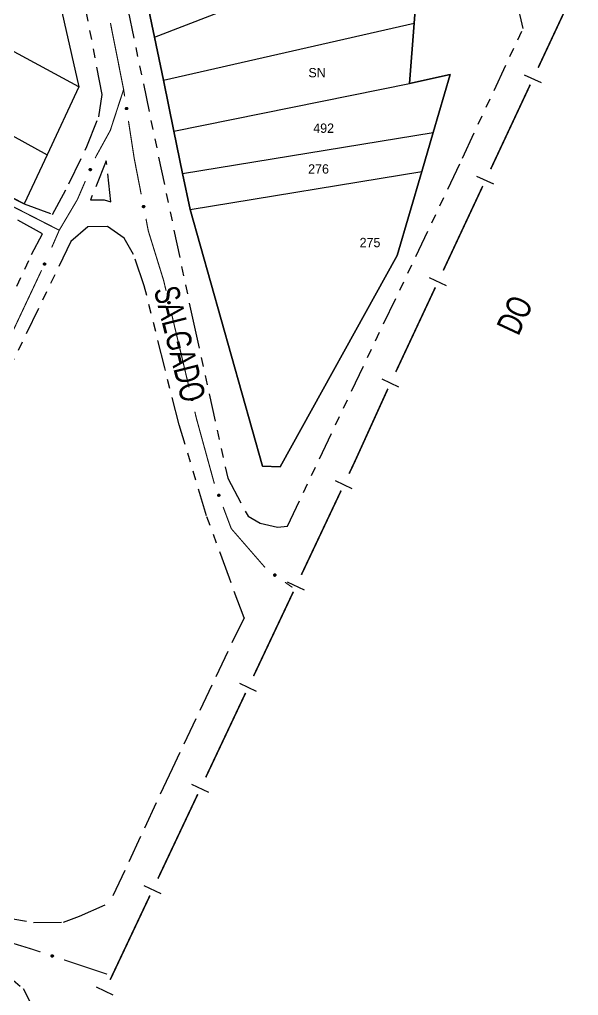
# Model space of a CAD drawing. Extents: x 204373 to 205952, y 4873300 to 4875179.
# Drawn here: x 204767.3 to 204857.2, y 4873976.1 to 4874133 of the extents above; entities that cross this region are included whole.
import ezdxf
from ezdxf.enums import TextEntityAlignment as Align

# ---------------------------------------------------------------- set-up
doc = ezdxf.new("R2010")
doc.units = 0
doc.header["$LTSCALE"] = 1.5
doc.header["$MEASUREMENT"] = 0
doc.linetypes.add('TRACO_11', pattern=[8, 3, -1, 3, -1])
doc.linetypes.add('TRACO_25', pattern=[8, 3, -1, 1, -1, 1, -1])
for name, color, linetype in [('CD_MALHA_LOTES', 7, 'CONTINUOUS'), ('LM-LIM-SETORES-BAIRROS', 250, 'CONTINUOUS'), ('RU-QUADRA', 220, 'CONTINUOUS'), ('SV-EIXO-RUA-N-PAV', 6, 'CONTINUOUS'), ('SV-RUA-NAO-PAV', 7, 'CONTINUOUS'), ('SV-RUA-PAVIM', 7, 'CONTINUOUS'), ('SV-TXT-RUA-N-PAV', 7, 'CONTINUOUS'), ('SV-TXT-RUA-PAV', 7, 'CONTINUOUS'), ('Th_NmrPort', 1, 'CONTINUOUS')]:
    doc.layers.add(name, color=color, linetype=linetype)
doc.styles.add('ARIAL', font='ARIAL.SHX')

msp = doc.modelspace()

# ---------------------------------------------------------------- linework, layer by layer
at = {"layer": 'CD_MALHA_LOTES', "linetype": 'Continuous', "flags": 128}
for points in [[(204776.831307, 4874122.149775), (204733.551549, 4874145.628964)], [(204789.01478, 4874130.14562), (204831.844513, 4874146.690376)], [(204831.844513, 4874146.690376), (204830.769265, 4874132.425428)], [(204772.147873, 4874143.020194), (204776.831307, 4874122.149775)], [(204789.01478, 4874130.14562), (204787.426737, 4874137.842294)], [(204728.097975, 4874135.321984), (204771.741772, 4874111.211739)], [(204790.439158, 4874123.242178), (204830.769265, 4874132.425428)], [(204830.769265, 4874132.425428), (204830.0379, 4874122.722644)], [(204790.439158, 4874123.242178), (204789.01478, 4874130.14562)], [(204830.0379, 4874122.722644), (204836.590271, 4874124.140695)], [(204836.590271, 4874124.140695), (204833.851811, 4874114.829931)], [(204776.831307, 4874122.149775), (204771.741772, 4874111.211739)], [(204792.129963, 4874115.047457), (204790.439158, 4874123.242178)], [(204792.129963, 4874115.047457), (204830.0379, 4874122.722644)], [(204768.075437, 4874103.332334), (204732.998868, 4874121.361512)], [(204793.536676, 4874108.229624), (204792.129963, 4874115.047457)], [(204793.536676, 4874108.229624), (204833.851811, 4874114.829931)], [(204833.851811, 4874114.829931), (204832.002941, 4874108.543775)], [(204771.741772, 4874111.211739), (204768.075437, 4874103.332334)], [(204794.733335, 4874102.429854), (204793.536676, 4874108.229624)], [(204794.733335, 4874102.429854), (204832.002941, 4874108.543775)], [(204832.002941, 4874108.543775), (204828.03307, 4874095.046212), (204809.231677, 4874061.061901)], [(204806.395577, 4874061.159697), (204794.733335, 4874102.429854)], [(204809.231677, 4874061.061901), (204806.395577, 4874061.159697)]]:
    msp.add_lwpolyline(points, dxfattribs=at)
at = {"layer": 'LM-LIM-SETORES-BAIRROS', "const_width": 0.25}
for points in [[(204850.721064, 4874125.238173), (204857.081614, 4874138.822848)], [(204843.088403, 4874108.936563), (204849.448954, 4874122.521238)], [(204835.455742, 4874092.634953), (204841.816293, 4874106.219628)], [(204827.823081, 4874076.333343), (204834.183632, 4874089.918018)], [(204821.220534, 4874061.887767), (204826.551602, 4874073.616117)], [(204820.316569, 4874059.973589), (204821.170618, 4874061.782069)], [(204821.170618, 4874061.782069), (204821.220534, 4874061.887767)], [(204812.630123, 4874043.69727), (204819.035494, 4874057.260869)], [(204804.943677, 4874027.420952), (204811.349048, 4874040.98455)], [(204797.257231, 4874011.144633), (204803.662602, 4874024.708232)], [(204789.570785, 4873994.868314), (204795.976157, 4874008.431913)], [(204782.218088, 4873979.298721), (204788.289711, 4873992.155595)], [(204781.885126, 4873978.591625), (204782.218088, 4873979.298721)]]:
    msp.add_lwpolyline(points, dxfattribs=at)
at = {"layer": 'LM-LIM-SETORES-BAIRROS'}
for points in [[(204851.231458, 4874122.790828), (204848.514523, 4874124.062938)], [(204843.598797, 4874106.489218), (204840.881862, 4874107.761328)], [(204835.966136, 4874090.187608), (204833.249201, 4874091.459718)], [(204828.333475, 4874073.885998), (204825.61654, 4874075.158108)], [(204820.818879, 4874057.524572), (204818.106159, 4874058.805646)], [(204813.132433, 4874041.248253), (204810.419713, 4874042.529328)], [(204805.445987, 4874024.971935), (204802.733267, 4874026.253009)], [(204797.759541, 4874008.695616), (204795.046821, 4874009.97669)], [(204790.073095, 4873992.419297), (204787.360375, 4873993.700372)], [(204782.390163, 4873976.143168), (204779.676019, 4873977.421221)]]:
    msp.add_lwpolyline(points, dxfattribs=at)
at = {"layer": 'RU-QUADRA', "linetype": 'Continuous', "flags": 128}
for points in [[(204787.426737, 4874137.842294), (204789.01478, 4874130.14562), (204790.439158, 4874123.242178), (204792.129963, 4874115.047457), (204793.536676, 4874108.229624), (204794.733335, 4874102.429854), (204806.395577, 4874061.159697), (204809.231677, 4874061.061901), (204828.03307, 4874095.046212), (204832.002941, 4874108.543775), (204833.851811, 4874114.829931), (204836.590271, 4874124.140695), (204830.0379, 4874122.722644), (204830.769265, 4874132.425428), (204831.844513, 4874146.690376)], [(204772.147873, 4874143.020194), (204776.831307, 4874122.149775), (204771.741772, 4874111.211739), (204768.075437, 4874103.332334), (204732.998868, 4874121.361512)]]:
    msp.add_lwpolyline(points, dxfattribs=at)
at = {"layer": 'SV-EIXO-RUA-N-PAV', "const_width": 0.18}
for points in [[(204781.931866, 4874132.424781), (204783.877107, 4874122.615804)], [(204784.052306, 4874121.732353), (204782.190555, 4874116.028504)], [(204783.877107, 4874122.615804), (204784.052306, 4874121.732353)], [(204784.052306, 4874121.732353), (204784.219469, 4874120.645792)], [(204782.190555, 4874116.028504), (204781.901701, 4874115.143542)], [(204784.827698, 4874116.692305), (204785.740041, 4874110.762075)], [(204781.901701, 4874115.143542), (204779.940731, 4874111.578141)], [(204779.574663, 4874110.912563), (204779.479557, 4874110.691782)], [(204779.940731, 4874111.578141), (204779.574663, 4874110.912563)], [(204785.740041, 4874110.762075), (204785.754514, 4874110.668)], [(204785.754514, 4874110.668), (204786.880937, 4874104.871617)], [(204777.897061, 4874107.018131), (204776.710189, 4874104.262893)], [(204773.696836, 4874099.106752), (204763.011619, 4874104.568085)], [(204776.612977, 4874104.037222), (204774.192685, 4874099.945111)], [(204776.710189, 4874104.262893), (204776.612977, 4874104.037222)], [(204774.192685, 4874099.945111), (204773.696836, 4874099.106752)], [(204787.64399, 4874100.945073), (204787.834753, 4874099.963437)], [(204787.834753, 4874099.963437), (204788.024125, 4874098.988961)], [(204773.696836, 4874099.106752), (204772.486286, 4874096.333463)], [(204788.024125, 4874098.988961), (204790.391751, 4874091.339706)], [(204770.857627, 4874092.680398), (204765.745296, 4874081.823876)], [(204790.391751, 4874091.339706), (204790.48287, 4874091.045323)], [(204790.48287, 4874091.045323), (204790.874262, 4874089.39938)], [(204791.799627, 4874085.50789), (204794.575722, 4874073.833418)], [(204795.501087, 4874069.941927), (204795.732428, 4874068.969054)], [(204795.732428, 4874068.969054), (204795.778628, 4874068.774767)], [(204795.778628, 4874068.774767), (204798.379255, 4874059.325824)], [(204798.379255, 4874059.325824), (204798.615642, 4874058.466951)], [(204798.615642, 4874058.466951), (204798.653909, 4874058.364686)], [(204800.055754, 4874054.618377), (204801.107137, 4874051.808645)], [(204801.107137, 4874051.808645), (204801.358088, 4874051.138)], [(204801.358088, 4874051.138), (204806.793834, 4874044.886892)], [(204810.005188, 4874042.518203), (204810.822671, 4874041.94225)], [(204810.822671, 4874041.94225), (204811.193068, 4874041.681288)], [(204759.885644, 4873986.410192), (204768.773904, 4873983.68637)], [(204768.773904, 4873983.68637), (204769.213029, 4873983.5518)], [(204769.213029, 4873983.5518), (204770.674682, 4873983.064582)], [(204774.469415, 4873981.799671), (204781.110198, 4873979.586077)], [(204781.110198, 4873979.586077), (204781.398807, 4873979.489874)]]:
    msp.add_lwpolyline(points, dxfattribs=at)
at = {"layer": 'SV-EIXO-RUA-N-PAV'}
for points in [[(204784.610536, 4874118.827797), (204784.650382, 4874118.799436), (204784.678828, 4874118.766913), (204784.694746, 4874118.732959), (204784.700989, 4874118.699286), (204784.703496, 4874118.664119), (204784.6982, 4874118.628105), (204784.683469, 4874118.589435), (204784.6553, 4874118.549265), (204784.620068, 4874118.522314), (204784.587614, 4874118.504927), (204784.552878, 4874118.496396), (204784.518673, 4874118.494533), (204784.481446, 4874118.501271), (204784.442404, 4874118.516582), (204784.402696, 4874118.545885), (204784.375027, 4874118.577961), (204784.360493, 4874118.611207), (204784.352137, 4874118.646184), (204784.350008, 4874118.682118), (204784.35541, 4874118.71744), (204784.370897, 4874118.756721), (204784.400339, 4874118.79553), (204784.432015, 4874118.823491), (204784.465049, 4874118.838489), (204784.499668, 4874118.84594), (204784.534911, 4874118.848883), (204784.571334, 4874118.845067), (204784.610536, 4874118.827797)], [(204778.846252, 4874108.943364), (204778.864974, 4874108.898181), (204778.871825, 4874108.85552), (204778.867298, 4874108.818293), (204778.85472, 4874108.786441), (204778.838182, 4874108.755303), (204778.814582, 4874108.727589), (204778.781575, 4874108.702631), (204778.736382, 4874108.683532), (204778.692218, 4874108.679386), (204778.655485, 4874108.681871), (204778.621516, 4874108.693075), (204778.591536, 4874108.709647), (204778.563559, 4874108.735114), (204778.538593, 4874108.76881), (204778.520488, 4874108.814718), (204778.514058, 4874108.856588), (204778.519382, 4874108.89248), (204778.530861, 4874108.926559), (204778.548126, 4874108.958145), (204778.571449, 4874108.985217), (204778.605422, 4874109.010293), (204778.65097, 4874109.027562), (204778.692657, 4874109.034451), (204778.728614, 4874109.029633), (204778.761911, 4874109.017576), (204778.793343, 4874109.001368), (204778.82219, 4874108.978805), (204778.846252, 4874108.943364)], [(204787.343113, 4874103.070387), (204787.384042, 4874103.043613), (204787.413744, 4874103.012232), (204787.430983, 4874102.97893), (204787.438544, 4874102.945528), (204787.44243, 4874102.910486), (204787.438553, 4874102.874292), (204787.425352, 4874102.835074), (204787.398783, 4874102.793828), (204787.364637, 4874102.765514), (204787.332891, 4874102.746866), (204787.298517, 4874102.736976), (204787.264412, 4874102.733772), (204787.226948, 4874102.739042), (204787.187335, 4874102.752808), (204787.146507, 4874102.780528), (204787.117599, 4874102.811493), (204787.10177, 4874102.844142), (204787.092047, 4874102.878763), (204787.088509, 4874102.914586), (204787.092519, 4874102.950093), (204787.106451, 4874102.989953), (204787.134345, 4874103.029888), (204787.164899, 4874103.059072), (204787.197318, 4874103.075355), (204787.231618, 4874103.08416), (204787.266718, 4874103.088485), (204787.303263, 4874103.086103), (204787.343113, 4874103.070387)], [(204771.485056, 4874093.754416), (204771.502261, 4874093.708634), (204771.507686, 4874093.665768), (204771.501921, 4874093.628713), (204771.488288, 4874093.597298), (204771.470721, 4874093.566729), (204771.44621, 4874093.539817), (204771.412389, 4874093.515973), (204771.366584, 4874093.498392), (204771.322307, 4874093.495721), (204771.285676, 4874093.49943), (204771.2521, 4874093.511759), (204771.22269, 4874093.529322), (204771.195577, 4874093.555707), (204771.171748, 4874093.590217), (204771.155184, 4874093.636704), (204771.150154, 4874093.678765), (204771.156672, 4874093.714459), (204771.169281, 4874093.748137), (204771.18759, 4874093.77913), (204771.211803, 4874093.805409), (204771.246592, 4874093.829338), (204771.292691, 4874093.845078), (204771.334584, 4874093.850574), (204771.370361, 4874093.844559), (204771.403237, 4874093.831399), (204771.434111, 4874093.814152), (204771.46219, 4874093.79064), (204771.485056, 4874093.754416)], [(204791.410799, 4874087.618884), (204791.452805, 4874087.593832), (204791.483783, 4874087.563711), (204791.50239, 4874087.531153), (204791.51133, 4874087.498094), (204791.516667, 4874087.463244), (204791.514296, 4874087.42692), (204791.502734, 4874087.387187), (204791.4779, 4874087.344874), (204791.444958, 4874087.315167), (204791.414014, 4874087.295218), (204791.380079, 4874087.28391), (204791.346137, 4874087.279293), (204791.308487, 4874087.283003), (204791.268336, 4874087.295113), (204791.226393, 4874087.321116), (204791.196225, 4874087.350853), (204791.179055, 4874087.382818), (204791.167903, 4874087.417006), (204791.162881, 4874087.452651), (204791.165414, 4874087.488294), (204791.177679, 4874087.528697), (204791.203892, 4874087.569755), (204791.233208, 4874087.600183), (204791.264924, 4874087.617797), (204791.298829, 4874087.628018), (204791.333719, 4874087.633797), (204791.370331, 4874087.632933), (204791.410799, 4874087.618884)], [(204795.11226, 4874072.052921), (204795.154265, 4874072.027869), (204795.185243, 4874071.997749), (204795.20385, 4874071.96519), (204795.212791, 4874071.932132), (204795.218128, 4874071.897281), (204795.215757, 4874071.860957), (204795.204195, 4874071.821224), (204795.17936, 4874071.778911), (204795.146419, 4874071.749205), (204795.115474, 4874071.729255), (204795.08154, 4874071.717948), (204795.047597, 4874071.71333), (204795.009947, 4874071.717041), (204794.969797, 4874071.729151), (204794.927853, 4874071.755153), (204794.897686, 4874071.784891), (204794.880515, 4874071.816855), (204794.869363, 4874071.851043), (204794.864341, 4874071.886688), (204794.866874, 4874071.922331), (204794.87914, 4874071.962735), (204794.905352, 4874072.003793), (204794.934669, 4874072.03422), (204794.966384, 4874072.051835), (204795.000289, 4874072.062056), (204795.035179, 4874072.067834), (204795.071792, 4874072.066971), (204795.11226, 4874072.052921)], [(204799.407576, 4874056.664678), (204799.452369, 4874056.645041), (204799.486851, 4874056.619004), (204799.50936, 4874056.58901), (204799.52234, 4874056.557319), (204799.531967, 4874056.523402), (204799.534129, 4874056.487065), (204799.527595, 4874056.446204), (204799.508211, 4874056.401132), (204799.479217, 4874056.367562), (204799.450993, 4874056.34392), (204799.418726, 4874056.328483), (204799.385621, 4874056.319683), (204799.347802, 4874056.318686), (204799.306457, 4874056.325712), (204799.261608, 4874056.346299), (204799.227978, 4874056.372057), (204799.206967, 4874056.40164), (204799.191653, 4874056.434176), (204799.18224, 4874056.468921), (204799.180323, 4874056.504602), (204799.187472, 4874056.546217), (204799.208379, 4874056.590214), (204799.233686, 4874056.62405), (204799.262966, 4874056.64547), (204799.295338, 4874056.659825), (204799.329239, 4874056.669895), (204799.365676, 4874056.673589), (204799.407576, 4874056.664678)], [(204808.316169, 4874043.842853), (204808.364235, 4874043.851888), (204808.407394, 4874043.849824), (204808.442894, 4874043.837742), (204808.471482, 4874043.818885), (204808.498555, 4874043.7963), (204808.520827, 4874043.767507), (204808.538467, 4874043.730075), (204808.547869, 4874043.681921), (204808.542849, 4874043.637849), (204808.532866, 4874043.60241), (204808.51492, 4874043.571469), (204808.492539, 4874043.545536), (204808.461865, 4874043.523391), (204808.423757, 4874043.505884), (204808.375108, 4874043.497602), (204808.33281, 4874043.499916), (204808.298779, 4874043.512504), (204808.267787, 4874043.530743), (204808.240424, 4874043.554132), (204808.218724, 4874043.582521), (204808.201167, 4874043.620922), (204808.193629, 4874043.669047), (204808.195455, 4874043.71126), (204808.207562, 4874043.745459), (204808.226205, 4874043.775567), (204808.248527, 4874043.802996), (204808.276538, 4874043.82659), (204808.316169, 4874043.842853)], [(204772.470552, 4873982.581994), (204772.513983, 4873982.604484), (204772.555908, 4873982.614932), (204772.593384, 4873982.613582), (204772.62619, 4873982.603754), (204772.658619, 4873982.589919), (204772.688237, 4873982.568757), (204772.715907, 4873982.537988), (204772.738773, 4873982.494579), (204772.746654, 4873982.450927), (204772.747296, 4873982.414115), (204772.739017, 4873982.379317), (204772.725049, 4873982.348039), (204772.70205, 4873982.318001), (204772.670595, 4873982.290264), (204772.626389, 4873982.268328), (204772.585216, 4873982.258367), (204772.549002, 4873982.260624), (204772.514071, 4873982.269169), (204772.481133, 4873982.28369), (204772.452179, 4873982.304631), (204772.42431, 4873982.336352), (204772.403237, 4873982.380269), (204772.392833, 4873982.421221), (204772.394582, 4873982.457457), (204772.403768, 4873982.491657), (204772.417249, 4873982.524352), (204772.437282, 4873982.55501), (204772.470552, 4873982.581994)]]:
    msp.add_lwpolyline(points, close=True, dxfattribs=at)
for points in [[(204784.350008, 4874118.682118), (204784.375027, 4874118.577961)], [(204784.353997, 4874118.695586), (204784.387402, 4874118.56819)], [(204784.35541, 4874118.71744), (204784.402696, 4874118.545885)], [(204784.366343, 4874118.732), (204784.420911, 4874118.538831)], [(204784.370897, 4874118.756721), (204784.442404, 4874118.516582)], [(204784.387714, 4874118.772563), (204784.460956, 4874118.511858)], [(204784.400339, 4874118.79553), (204784.481446, 4874118.501271)], [(204784.415517, 4874118.807213), (204784.498303, 4874118.502417)], [(204784.432015, 4874118.823491), (204784.518673, 4874118.494533)], [(204784.448299, 4874118.827443), (204784.534821, 4874118.498371)], [(204784.465049, 4874118.838489), (204784.552878, 4874118.496396)], [(204784.482327, 4874118.839581), (204784.567396, 4874118.502002)], [(204784.499668, 4874118.84594), (204784.587614, 4874118.504927)], [(204784.518948, 4874118.843834), (204784.604847, 4874118.518808)], [(204784.534911, 4874118.848883), (204784.620068, 4874118.522314)], [(204784.553702, 4874118.842278), (204784.637422, 4874118.540387)], [(204784.571334, 4874118.845067), (204784.6553, 4874118.549265)], [(204784.589286, 4874118.835327), (204784.666989, 4874118.572547)], [(204784.610536, 4874118.827797), (204784.683469, 4874118.589435)], [(204784.631613, 4874118.811467), (204784.689294, 4874118.616015)], [(204784.650382, 4874118.799436), (204784.6982, 4874118.628105)], [(204784.666678, 4874118.780966), (204784.698527, 4874118.654711)], [(204784.678828, 4874118.766913), (204784.703496, 4874118.664119)], [(204778.548126, 4874108.958145), (204778.514058, 4874108.856588)], [(204778.558655, 4874108.967444), (204778.519362, 4874108.841739)], [(204778.571449, 4874108.985217), (204778.520488, 4874108.814718)], [(204778.588442, 4874108.991756), (204778.532183, 4874108.799072)], [(204778.605422, 4874109.010293), (204778.538593, 4874108.76881)], [(204778.628082, 4874109.014795), (204778.55181, 4874108.75496)], [(204778.65097, 4874109.027562), (204778.563559, 4874108.735114)], [(204778.670035, 4874109.02941), (204778.578455, 4874108.727139)], [(204778.692657, 4874109.034451), (204778.591536, 4874108.709647)], [(204778.708556, 4874109.029159), (204778.607259, 4874108.704331)], [(204778.728614, 4874109.029633), (204778.621516, 4874108.693075)], [(204778.743838, 4874109.021389), (204778.636796, 4874108.690122)], [(204778.761911, 4874109.017576), (204778.655485, 4874108.681871)], [(204778.777135, 4874109.00556), (204778.677457, 4874108.684492)], [(204778.793343, 4874109.001368), (204778.692218, 4874108.679386)], [(204778.805765, 4874108.985798), (204778.716518, 4874108.685494)], [(204778.82219, 4874108.978805), (204778.736382, 4874108.683532)], [(204778.832237, 4874108.961024), (204778.758645, 4874108.697062)], [(204778.846252, 4874108.943364), (204778.781575, 4874108.702631)], [(204778.85545, 4874108.918338), (204778.800617, 4874108.722068)], [(204778.864974, 4874108.898181), (204778.814582, 4874108.727589)], [(204778.868984, 4874108.873879), (204778.828978, 4874108.749967)], [(204778.871825, 4874108.85552), (204778.838182, 4874108.755303)], [(204787.106451, 4874102.989953), (204787.187335, 4874102.752808)], [(204787.122632, 4874103.006443), (204787.206059, 4874102.748816)], [(204787.134345, 4874103.029888), (204787.226948, 4874102.739042)], [(204787.149053, 4874103.042158), (204787.243748, 4874102.740849)], [(204787.164899, 4874103.059072), (204787.264412, 4874102.733772)], [(204787.181015, 4874103.06366), (204787.280396, 4874102.738241)], [(204787.197318, 4874103.075355), (204787.298517, 4874102.736976)], [(204787.21454, 4874103.077125), (204787.312804, 4874102.743149)], [(204787.231618, 4874103.08416), (204787.332891, 4874102.746866)], [(204787.250966, 4874103.082814), (204787.349566, 4874102.761413)], [(204787.266718, 4874103.088485), (204787.364637, 4874102.765514)], [(204787.285754, 4874103.082624), (204787.381268, 4874102.784254)], [(204787.303263, 4874103.086103), (204787.398783, 4874102.793828)], [(204787.321583, 4874103.077077), (204787.409549, 4874102.817551)], [(204787.343113, 4874103.070387), (204787.425352, 4874102.835074)], [(204787.364815, 4874103.054897), (204787.430129, 4874102.861862)], [(204787.384042, 4874103.043613), (204787.438553, 4874102.874292)], [(204787.401051, 4874103.025797), (204787.437835, 4874102.900891)], [(204787.413744, 4874103.012232), (204787.44243, 4874102.910486)], [(204787.088509, 4874102.914586), (204787.117599, 4874102.811493)], [(204787.091965, 4874102.928201), (204787.130349, 4874102.802215)], [(204787.092519, 4874102.950093), (204787.146507, 4874102.780528)], [(204787.102871, 4874102.965071), (204787.164985, 4874102.774195)], [(204771.18759, 4874093.77913), (204771.150154, 4874093.678765)], [(204771.198422, 4874093.788072), (204771.15496, 4874093.663747)], [(204771.211803, 4874093.805409), (204771.155184, 4874093.636704)], [(204771.229004, 4874093.811378), (204771.166351, 4874093.620677)], [(204771.246592, 4874093.829338), (204771.171748, 4874093.590217)], [(204771.269389, 4874093.833082), (204771.184497, 4874093.575935)], [(204771.292691, 4874093.845078), (204771.195577, 4874093.555707)], [(204771.311807, 4874093.84629), (204771.210199, 4874093.547241)], [(204771.334584, 4874093.850574), (204771.22269, 4874093.529322)], [(204771.350298, 4874093.844755), (204771.238227, 4874093.523485)], [(204771.370361, 4874093.844559), (204771.2521, 4874093.511759)], [(204771.385302, 4874093.835813), (204771.267273, 4874093.508299)], [(204771.403237, 4874093.831399), (204771.285676, 4874093.49943)], [(204771.418052, 4874093.818882), (204771.307724, 4874093.501316)], [(204771.434111, 4874093.814152), (204771.322307, 4874093.495721)], [(204771.446007, 4874093.798177), (204771.346797, 4874093.501016)], [(204771.46219, 4874093.79064), (204771.366584, 4874093.498392)], [(204771.471638, 4874093.772533), (204771.389286, 4874093.511173)], [(204771.485056, 4874093.754416), (204771.412389, 4874093.515973)], [(204771.493415, 4874093.729097), (204771.432069, 4874093.534765)], [(204771.502261, 4874093.708634), (204771.44621, 4874093.539817)], [(204771.505459, 4874093.684211), (204771.461344, 4874093.561702)], [(204771.507686, 4874093.665768), (204771.470721, 4874093.566729)], [(204791.162881, 4874087.452651), (204791.196225, 4874087.350853)], [(204791.165414, 4874087.488294), (204791.226393, 4874087.321116)], [(204791.165769, 4874087.466397), (204791.209349, 4874087.342113)], [(204791.175135, 4874087.503688), (204791.245118, 4874087.315554)], [(204791.177679, 4874087.528697), (204791.268336, 4874087.295113)], [(204791.193162, 4874087.545844), (204791.28721, 4874087.291902)], [(204791.203892, 4874087.569755), (204791.308487, 4874087.283003)], [(204791.218078, 4874087.582626), (204791.325197, 4874087.285507)], [(204791.233208, 4874087.600183), (204791.346137, 4874087.279293)], [(204791.249121, 4874087.605436), (204791.361922, 4874087.284422)], [(204791.264924, 4874087.617797), (204791.380079, 4874087.28391)], [(204791.282057, 4874087.620281), (204791.394098, 4874087.29067)], [(204791.298829, 4874087.628018), (204791.414014, 4874087.295218)], [(204791.318216, 4874087.627476), (204791.43007, 4874087.310445)], [(204791.333719, 4874087.633797), (204791.444958, 4874087.315167)], [(204791.352982, 4874087.62873), (204791.460797, 4874087.334582)], [(204791.370331, 4874087.632933), (204791.4779, 4874087.344874)], [(204791.38901, 4874087.624675), (204791.487672, 4874087.369024)], [(204791.410799, 4874087.618884), (204791.502734, 4874087.387187)], [(204791.433125, 4874087.604308), (204791.506395, 4874087.414151)], [(204791.452805, 4874087.593832), (204791.514296, 4874087.42692)], [(204791.470538, 4874087.576738), (204791.512474, 4874087.453466)], [(204791.483783, 4874087.563711), (204791.516667, 4874087.463244)], [(204794.864341, 4874071.886688), (204794.897686, 4874071.784891)], [(204794.866874, 4874071.922331), (204794.927853, 4874071.755153)], [(204794.86723, 4874071.900434), (204794.910809, 4874071.77615)], [(204794.876596, 4874071.937726), (204794.946579, 4874071.749592)], [(204794.87914, 4874071.962735), (204794.969797, 4874071.729151)], [(204794.894623, 4874071.979882), (204794.98867, 4874071.725939)], [(204794.905352, 4874072.003793), (204795.009947, 4874071.717041)], [(204794.919538, 4874072.016663), (204795.026657, 4874071.719544)], [(204794.934669, 4874072.03422), (204795.047597, 4874071.71333)], [(204794.950581, 4874072.039473), (204795.063382, 4874071.718459)], [(204794.966384, 4874072.051835), (204795.08154, 4874071.717948)], [(204794.983518, 4874072.054318), (204795.095558, 4874071.724707)], [(204795.000289, 4874072.062056), (204795.115474, 4874071.729255)], [(204795.019676, 4874072.061514), (204795.13153, 4874071.744482)], [(204795.035179, 4874072.067834), (204795.146419, 4874071.749205)], [(204795.054442, 4874072.062768), (204795.162258, 4874071.768619)], [(204795.071792, 4874072.066971), (204795.17936, 4874071.778911)], [(204795.090471, 4874072.058712), (204795.189132, 4874071.803061)], [(204795.11226, 4874072.052921), (204795.204195, 4874071.821224)], [(204795.134586, 4874072.038346), (204795.207855, 4874071.848188)], [(204795.154265, 4874072.027869), (204795.215757, 4874071.860957)], [(204795.171998, 4874072.010775), (204795.213934, 4874071.887503)], [(204795.185243, 4874071.997749), (204795.218128, 4874071.897281)], [(204799.180323, 4874056.504602), (204799.261608, 4874056.346299)], [(204799.18224, 4874056.468921), (204799.227978, 4874056.372057)], [(204799.183398, 4874056.48292), (204799.242086, 4874056.365016)], [(204799.187472, 4874056.546217), (204799.306457, 4874056.325712)], [(204799.188056, 4874056.521086), (204799.280879, 4874056.343109)], [(204799.200704, 4874056.565156), (204799.325583, 4874056.324871)], [(204799.208379, 4874056.590214), (204799.347802, 4874056.318686)], [(204799.220855, 4874056.604748), (204799.364071, 4874056.323246)], [(204799.233686, 4874056.62405), (204799.385621, 4874056.319683)], [(204799.248822, 4874056.63124), (204799.400646, 4874056.326734)], [(204799.262966, 4874056.64547), (204799.418726, 4874056.328483)], [(204799.279658, 4874056.650063), (204799.431796, 4874056.336933)], [(204799.295338, 4874056.659825), (204799.450993, 4874056.34392)], [(204799.314642, 4874056.661697), (204799.465032, 4874056.361025)], [(204799.329239, 4874056.669895), (204799.479217, 4874056.367562)], [(204799.348983, 4874056.667262), (204799.492521, 4874056.388794)], [(204799.365676, 4874056.673589), (204799.508211, 4874056.401132)], [(204799.385236, 4874056.667716), (204799.514906, 4874056.426309)], [(204799.407576, 4874056.664678), (204799.527595, 4874056.446204)], [(204799.43154, 4874056.65299), (204799.527875, 4874056.473413)], [(204799.452369, 4874056.645041), (204799.534129, 4874056.487065)], [(204799.472089, 4874056.630283), (204799.529021, 4874056.513179)], [(204799.486851, 4874056.619004), (204799.531967, 4874056.523402)], [(204808.193629, 4874043.669047), (204808.461865, 4874043.523391)], [(204808.195455, 4874043.71126), (204808.492539, 4874043.545536)], [(204808.195739, 4874043.688085), (204808.472732, 4874043.53633)], [(204808.201167, 4874043.620922), (204808.423757, 4874043.505884)], [(204808.201418, 4874043.644024), (204808.440028, 4874043.515972)], [(204808.203903, 4874043.725732), (204808.500973, 4874043.559831)], [(204808.207562, 4874043.745459), (204808.51492, 4874043.571469)], [(204808.215818, 4874043.600495), (204808.392823, 4874043.505832)], [(204808.218724, 4874043.582521), (204808.375108, 4874043.497602)], [(204808.218759, 4874043.758664), (204808.52095, 4874043.585816)], [(204808.226205, 4874043.775567), (204808.532866, 4874043.60241)], [(204808.233488, 4874043.566346), (204808.348432, 4874043.502054)], [(204808.240424, 4874043.554132), (204808.33281, 4874043.499916)], [(204808.241093, 4874043.787996), (204808.534818, 4874043.624452)], [(204808.248527, 4874043.802996), (204808.542849, 4874043.637849)], [(204808.266318, 4874043.811953), (204808.541865, 4874043.662885)], [(204808.276538, 4874043.82659), (204808.547869, 4874043.681921)], [(204808.296005, 4874043.832767), (204808.539204, 4874043.70649)], [(204808.316169, 4874043.842853), (204808.538467, 4874043.730075)], [(204808.342551, 4874043.84671), (204808.523359, 4874043.752706)], [(204808.364235, 4874043.851888), (204808.520827, 4874043.767507)], [(204808.388843, 4874043.850817), (204808.501886, 4874043.786196)], [(204808.407394, 4874043.849824), (204808.498555, 4874043.7963)], [(204772.392833, 4873982.421221), (204772.725049, 4873982.348039)], [(204772.394582, 4873982.457457), (204772.739017, 4873982.379317)], [(204772.396756, 4873982.437512), (204772.729011, 4873982.364157)], [(204772.399777, 4873982.399108), (204772.708731, 4873982.33352)], [(204772.401503, 4873982.473326), (204772.740662, 4873982.394793)], [(204772.403237, 4873982.380269), (204772.70205, 4873982.318001)], [(204772.403768, 4873982.491657), (204772.747296, 4873982.414115)], [(204772.414448, 4873982.507846), (204772.742819, 4873982.435786)], [(204772.417249, 4873982.524352), (204772.746654, 4873982.450927)], [(204772.4179, 4873982.358547), (204772.683272, 4873982.30461)], [(204772.42431, 4873982.336352), (204772.670595, 4873982.290264)], [(204772.431708, 4873982.538051), (204772.738504, 4873982.474621)], [(204772.437282, 4873982.55501), (204772.738773, 4873982.494579)], [(204772.444221, 4873982.321007), (204772.640985, 4873982.281309)], [(204772.452179, 4873982.304631), (204772.626389, 4873982.268328)], [(204772.454146, 4873982.56653), (204772.723402, 4873982.515613)], [(204772.470552, 4873982.581994), (204772.715907, 4873982.537988)], [(204772.470974, 4873982.293391), (204772.599561, 4873982.264912)], [(204772.481133, 4873982.28369), (204772.585216, 4873982.258367)], [(204772.494707, 4873982.593283), (204772.694923, 4873982.555311)], [(204772.513983, 4873982.604484), (204772.688237, 4873982.568757)], [(204772.537857, 4873982.610543), (204772.664718, 4873982.581201)], [(204772.555908, 4873982.614932), (204772.658619, 4873982.589919)]]:
    msp.add_lwpolyline(points, dxfattribs=at)
at = {"layer": 'SV-RUA-NAO-PAV', "linetype": 'TRACO_25'}
for points in [[(204808.796886, 4874051.385438, 11.409562), (204810.417364, 4874051.540729, 11.409562), (204838.548715, 4874110.719217, 11.483771), (204848.285942, 4874131.541699, 11.483771), (204845.910995, 4874141.913724, 11.483771), (204833.900865, 4874170.398477, 11.483771), (204822.739846, 4874194.507376, 11.483771), (204819.769948, 4874200.922647, 11.483771), (204814.403214, 4874212.515321, 11.483771), (204807.432432, 4874227.572897, 11.483771), (204803.93815, 4874235.12089, 11.483771), (204800.797373, 4874241.905279, 11.483771), (204797.247166, 4874249.574076, 11.483771), (204794.217603, 4874256.118229, 11.483771), (204797.104902, 4874256.899552, 11.483771), (204801.814441, 4874247.100906, 11.483771), (204812.425576, 4874225.023427, 11.483771), (204823.31517, 4874202.366585, 11.483771), (204826.47028, 4874195.802078, 11.483771), (204834.097021, 4874179.933914, 11.483771), (204844.731836, 4874157.807167, 11.483771), (204849.871793, 4874145.666059, 11.483771), (204853.624128, 4874143.268734, 11.483771), (204855.93733, 4874147.90374, 11.137465)], [(204732.998868, 4874121.361512, 12.102177), (204768.075437, 4874103.332334, 12.102177), (204772.638708, 4874101.64938, 12.102177), (204775.237525, 4874106.575562, 11.830078), (204778.128447, 4874112.550134, 11.830078), (204780.055728, 4874117.368337, 11.830078), (204780.605474, 4874120.919351, 11.830078), (204775.489072, 4874147.64754, 11.953759)], [(204784.757953, 4874134.370677, 12.176385), (204795.215004, 4874084.514691, 11.483771), (204800.80671, 4874059.261647, 11.36009), (204804.063802, 4874053.110827, 11.36009), (204806.017258, 4874052.010623, 11.36009), (204808.796886, 4874051.385438, 11.409562)], [(204749.276731, 4874052.012975, 11.75587), (204769.245272, 4874095.216959, 12.102177), (204770.998538, 4874098.540359, 12.102177), (204766.539319, 4874100.989754, 12.102177)], [(204803.417797, 4874036.809038, 11.409562), (204801.063094, 4874043.168007, 11.434299), (204797.40126, 4874053.18987, 11.459035), (204792.968513, 4874067.837208, 11.459035), (204790.660057, 4874076.989042, 11.409562), (204787.379397, 4874090.193671, 11.656924), (204785.644844, 4874095.204602, 11.656924), (204784.14324, 4874097.816631, 11.780605), (204781.463378, 4874099.716954, 11.854815), (204778.30836, 4874099.667079, 11.879551), (204775.579731, 4874097.316931, 11.879551), (204755.885827, 4874056.713225, 11.879551), (204744.100532, 4874029.110639, 11.681661), (204744.628656, 4874021.709793, 11.656924), (204747.085875, 4874011.008499, 11.483771), (204750.908526, 4874000.099302, 11.533243), (204755.378074, 4873993.009373, 11.55798), (204758.857448, 4873990.26526, 11.55798), (204763.994704, 4873988.780323, 11.55798), (204769.553874, 4873987.804984, 11.459035), (204774.386569, 4873987.854789, 11.409562), (204776.965383, 4873988.829791, 11.384827), (204781.789437, 4873990.956146, 11.409562)], [(204637.391477, 4873763.448277, 10.187946), (204640.23, 4873769.83, 10.859032), (204652.743476, 4873803.368422, 11.179985), (204667.771832, 4873847.062385, 10.716949), (204679.819841, 4873877.07137, 10.741685), (204695.660776, 4873915.828422, 11.285881), (204697.784955, 4873921.025521, 11.285881), (204711.921372, 4873957.153959, 11.384827), (204719.680515, 4873967.654807, 11.483771), (204729.919346, 4873975.780287, 11.582716), (204733.044681, 4873977.837402, 11.607452), (204740.960196, 4873981.505467, 11.607452), (204752.8285, 4873983.555204, 11.459035), (204761.6179, 4873982.329703, 11.384827), (204767.87947, 4873977.203872, 11.384827), (204770.535288, 4873972.078191, 11.459035), (204770.234044, 4873966.158563, 11.459035)]]:
    msp.add_polyline3d(points, dxfattribs=at)
msp.add_polyline3d([(204778.707664, 4874103.992544, 11.929023), (204780.91118, 4874103.992453, 11.929023), (204781.98799, 4874103.692375, 11.929023), (204781.259809, 4874110.243135, 11.929023)], close=True, dxfattribs=at)
at = {"layer": 'SV-RUA-PAVIM', "linetype": 'TRACO_11'}
msp.add_polyline3d([(204803.417797, 4874036.809038, 11.483771), (204791.831803, 4874012.506811, 11.508508), (204781.789437, 4873990.956146, 11.508508)], dxfattribs=at)

# ---------------------------------------------------------------- texts
at = {"layer": 'SV-TXT-RUA-N-PAV', "style": 'ARIAL', "width": 0.7}
msp.add_text('SALGADO', height=4, rotation=284, dxfattribs=at).set_placement((204788.878257, 4874089.524483, 11.656924))
at = {"layer": 'SV-TXT-RUA-PAV', "style": 'ARIAL', "width": 0.7}
msp.add_text('DO', height=4, rotation=65, dxfattribs=at).set_placement((204847.534782, 4874081.989493))
at = {"layer": 'Th_NmrPort', "color": 1}
for s, p in [('SN', (204813.772584, 4874124.445384)), ('492', (204814.545682, 4874115.518103)), ('276', (204813.726194, 4874108.962197)), ('275', (204822.007427, 4874097.130529))]:
    msp.add_text(s, height=1.5, dxfattribs=at).set_placement(p, align=Align.MIDDLE_LEFT)

doc.saveas('drawing.dxf')
